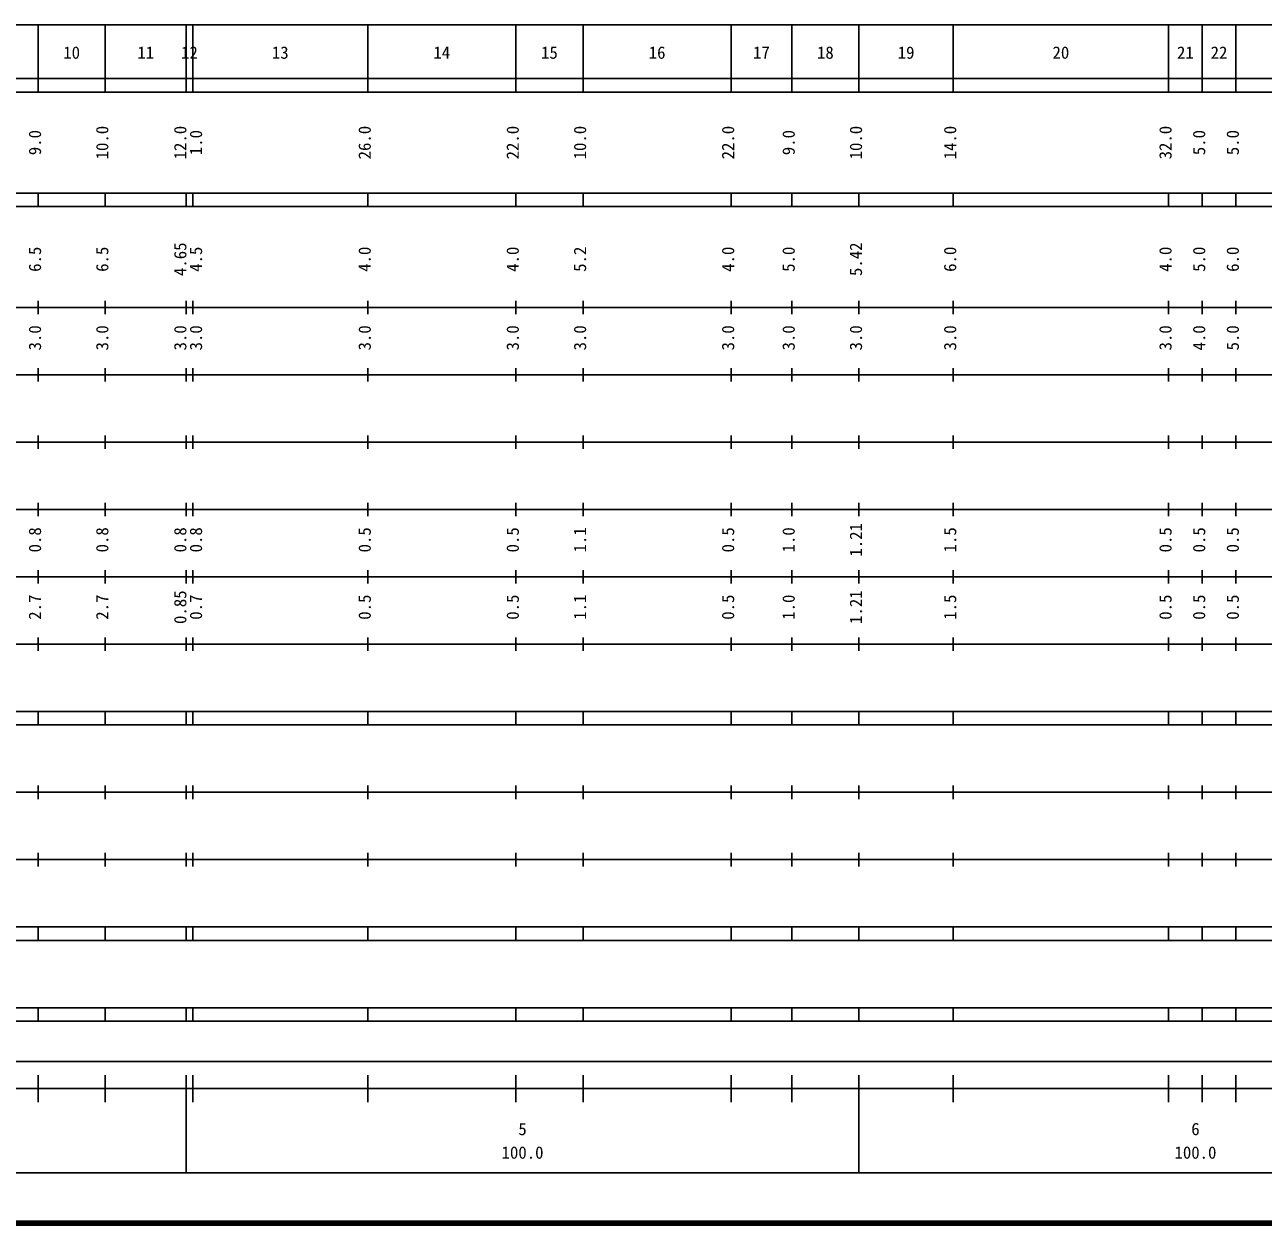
# Model space of a CAD drawing. Units: millimetres on the paper, enlarged 1000 times. Extents: x 40000 to 680000, y 20000 to 380000.
# Drawn here: x 244031 to 428070, y 20000 to 198000 of the extents above; entities that cross this region are included whole.
import ezdxf
from ezdxf.enums import TextEntityAlignment as Align

# ---------------------------------------------------------------- set-up
doc = ezdxf.new("R2010")
doc.units = ezdxf.units.MM
doc.header["$LTSCALE"] = 1000
doc.layers.add('M-TTL', color=2, linetype='Continuous', lineweight=140)
doc.layers.add('M-TTL-BAND', color=7, linetype='Continuous', lineweight=25)
doc.styles.add('ＭＳ ゴシック', font='')
doc.styles.get('ＭＳ ゴシック').set_extended_font_data('MS Gothic')

msp = doc.modelspace()

# ---------------------------------------------------------------- linework, layer by layer
at = {"layer": 'M-TTL'}
msp.add_line((40000, 20000), (680000, 20000), dxfattribs=at)
at = {"layer": 'M-TTL-BAND'}
for p, q in [((68000, 198000), (579000, 198000)), ((246000, 188000), (246000, 198000)), ((256000, 188000), (256000, 198000)), ((268000, 188000), (268000, 198000)), ((269000, 188000), (269000, 198000)), ((295000, 188000), (295000, 198000)), ((317000, 188000), (317000, 198000)), ((327000, 188000), (327000, 198000)), ((349000, 188000), (349000, 198000)), ((358000, 188000), (358000, 198000)), ((368000, 188000), (368000, 198000)), ((382000, 188000), (382000, 198000)), ((414000, 188000), (414000, 198000)), ((419000, 188000), (419000, 198000)), ((424000, 188000), (424000, 198000)), ((40000, 190000), (579000, 190000)), ((40000, 188000), (579000, 188000)), ((40000, 173000), (579000, 173000)), ((246000, 171000), (246000, 173000)), ((256000, 171000), (256000, 173000)), ((268000, 171000), (268000, 173000)), ((269000, 171000), (269000, 173000)), ((295000, 171000), (295000, 173000)), ((317000, 171000), (317000, 173000)), ((327000, 171000), (327000, 173000)), ((349000, 171000), (349000, 173000)), ((358000, 171000), (358000, 173000)), ((368000, 171000), (368000, 173000)), ((382000, 171000), (382000, 173000)), ((414000, 171000), (414000, 173000)), ((419000, 171000), (419000, 173000)), ((424000, 171000), (424000, 173000)), ((40000, 171000), (579000, 171000)), ((246000, 155000), (246000, 157000)), ((256000, 155000), (256000, 157000)), ((268000, 155000), (268000, 157000)), ((269000, 155000), (269000, 157000)), ((295000, 155000), (295000, 157000)), ((317000, 155000), (317000, 157000)), ((327000, 155000), (327000, 157000)), ((349000, 155000), (349000, 157000)), ((358000, 155000), (358000, 157000)), ((368000, 155000), (368000, 157000)), ((382000, 155000), (382000, 157000)), ((414000, 155000), (414000, 157000)), ((419000, 155000), (419000, 157000)), ((424000, 155000), (424000, 157000)), ((40000, 156000), (579000, 156000)), ((46000, 146000), (579000, 146000)), ((246000, 145000), (246000, 147000)), ((256000, 145000), (256000, 147000)), ((268000, 145000), (268000, 147000)), ((269000, 145000), (269000, 147000)), ((295000, 145000), (295000, 147000)), ((317000, 145000), (317000, 147000)), ((327000, 145000), (327000, 147000)), ((349000, 145000), (349000, 147000)), ((358000, 145000), (358000, 147000)), ((368000, 145000), (368000, 147000)), ((382000, 145000), (382000, 147000)), ((414000, 145000), (414000, 147000)), ((419000, 145000), (419000, 147000)), ((424000, 145000), (424000, 147000)), ((246000, 135000), (246000, 137000)), ((256000, 135000), (256000, 137000)), ((268000, 135000), (268000, 137000)), ((269000, 135000), (269000, 137000)), ((295000, 135000), (295000, 137000)), ((317000, 135000), (317000, 137000)), ((327000, 135000), (327000, 137000)), ((349000, 135000), (349000, 137000)), ((358000, 135000), (358000, 137000)), ((368000, 135000), (368000, 137000)), ((382000, 135000), (382000, 137000)), ((414000, 135000), (414000, 137000)), ((419000, 135000), (419000, 137000)), ((424000, 135000), (424000, 137000)), ((52000, 136000), (579000, 136000)), ((246000, 125000), (246000, 127000)), ((256000, 125000), (256000, 127000)), ((268000, 125000), (268000, 127000)), ((269000, 125000), (269000, 127000)), ((295000, 125000), (295000, 127000)), ((317000, 125000), (317000, 127000)), ((327000, 125000), (327000, 127000)), ((349000, 125000), (349000, 127000)), ((358000, 125000), (358000, 127000)), ((368000, 125000), (368000, 127000)), ((382000, 125000), (382000, 127000)), ((414000, 125000), (414000, 127000)), ((419000, 125000), (419000, 127000)), ((424000, 125000), (424000, 127000)), ((46000, 126000), (579000, 126000)), ((52000, 116000), (579000, 116000)), ((246000, 115000), (246000, 117000)), ((256000, 115000), (256000, 117000)), ((268000, 115000), (268000, 117000)), ((269000, 115000), (269000, 117000)), ((295000, 115000), (295000, 117000)), ((317000, 115000), (317000, 117000)), ((327000, 115000), (327000, 117000)), ((349000, 115000), (349000, 117000)), ((358000, 115000), (358000, 117000)), ((368000, 115000), (368000, 117000)), ((382000, 115000), (382000, 117000)), ((414000, 115000), (414000, 117000)), ((419000, 115000), (419000, 117000)), ((424000, 115000), (424000, 117000)), ((246000, 105000), (246000, 107000)), ((256000, 105000), (256000, 107000)), ((268000, 105000), (268000, 107000)), ((269000, 105000), (269000, 107000)), ((295000, 105000), (295000, 107000)), ((317000, 105000), (317000, 107000)), ((327000, 105000), (327000, 107000)), ((349000, 105000), (349000, 107000)), ((358000, 105000), (358000, 107000)), ((368000, 105000), (368000, 107000)), ((382000, 105000), (382000, 107000)), ((414000, 105000), (414000, 107000)), ((419000, 105000), (419000, 107000)), ((424000, 105000), (424000, 107000)), ((46000, 106000), (579000, 106000)), ((40000, 96000), (579000, 96000)), ((246000, 94000), (246000, 96000)), ((256000, 94000), (256000, 96000)), ((268000, 94000), (268000, 96000)), ((269000, 94000), (269000, 96000)), ((295000, 94000), (295000, 96000)), ((317000, 94000), (317000, 96000)), ((327000, 94000), (327000, 96000)), ((349000, 94000), (349000, 96000)), ((358000, 94000), (358000, 96000)), ((368000, 94000), (368000, 96000)), ((382000, 94000), (382000, 96000)), ((414000, 94000), (414000, 96000)), ((419000, 94000), (419000, 96000)), ((424000, 94000), (424000, 96000)), ((40000, 94000), (579000, 94000)), ((246000, 83000), (246000, 85000)), ((256000, 83000), (256000, 85000)), ((268000, 83000), (268000, 85000)), ((269000, 83000), (269000, 85000)), ((295000, 83000), (295000, 85000)), ((317000, 83000), (317000, 85000)), ((327000, 83000), (327000, 85000)), ((349000, 83000), (349000, 85000)), ((358000, 83000), (358000, 85000)), ((368000, 83000), (368000, 85000)), ((382000, 83000), (382000, 85000)), ((414000, 83000), (414000, 85000)), ((419000, 83000), (419000, 85000)), ((424000, 83000), (424000, 85000)), ((49000, 84000), (579000, 84000)), ((40000, 74000), (579000, 74000)), ((246000, 73000), (246000, 75000)), ((256000, 73000), (256000, 75000)), ((268000, 73000), (268000, 75000)), ((269000, 73000), (269000, 75000)), ((295000, 73000), (295000, 75000)), ((317000, 73000), (317000, 75000)), ((327000, 73000), (327000, 75000)), ((349000, 73000), (349000, 75000)), ((358000, 73000), (358000, 75000)), ((368000, 73000), (368000, 75000)), ((382000, 73000), (382000, 75000)), ((414000, 73000), (414000, 75000)), ((419000, 73000), (419000, 75000)), ((424000, 73000), (424000, 75000)), ((40000, 64000), (579000, 64000)), ((246000, 62000), (246000, 64000)), ((256000, 62000), (256000, 64000)), ((268000, 62000), (268000, 64000)), ((269000, 62000), (269000, 64000)), ((295000, 62000), (295000, 64000)), ((317000, 62000), (317000, 64000)), ((327000, 62000), (327000, 64000)), ((349000, 62000), (349000, 64000)), ((358000, 62000), (358000, 64000)), ((368000, 62000), (368000, 64000)), ((382000, 62000), (382000, 64000)), ((414000, 62000), (414000, 64000)), ((419000, 62000), (419000, 64000)), ((424000, 62000), (424000, 64000)), ((40000, 62000), (579000, 62000)), ((40000, 52000), (579000, 52000)), ((246000, 50000), (246000, 52000)), ((256000, 50000), (256000, 52000)), ((268000, 50000), (268000, 52000)), ((269000, 50000), (269000, 52000)), ((295000, 50000), (295000, 52000)), ((317000, 50000), (317000, 52000)), ((327000, 50000), (327000, 52000)), ((349000, 50000), (349000, 52000)), ((358000, 50000), (358000, 52000)), ((368000, 50000), (368000, 52000)), ((382000, 50000), (382000, 52000)), ((414000, 50000), (414000, 52000)), ((419000, 50000), (419000, 52000)), ((424000, 50000), (424000, 52000)), ((40000, 50000), (579000, 50000)), ((71000, 44000), (563000, 44000)), ((246000, 38000), (246000, 42000)), ((256000, 38000), (256000, 42000)), ((268000, 27500), (268000, 42000)), ((269000, 38000), (269000, 42000)), ((295000, 38000), (295000, 42000)), ((317000, 38000), (317000, 42000)), ((327000, 38000), (327000, 42000)), ((349000, 38000), (349000, 42000)), ((358000, 38000), (358000, 42000)), ((368000, 27500), (368000, 42000)), ((382000, 38000), (382000, 42000)), ((414000, 38000), (414000, 42000)), ((419000, 38000), (419000, 42000)), ((424000, 38000), (424000, 42000)), ((40000, 40000), (579000, 40000)), ((68000, 27500), (579000, 27500))]:
    msp.add_line(p, q, dxfattribs=at)

# ---------------------------------------------------------------- texts
at = {"layer": 'M-TTL-BAND', "style": 'ＭＳ ゴシック'}
for s, p in [('10', (251000, 192405)), ('11', (262000, 192405)), ('12', (268500, 192405)), ('13', (282000, 192405)), ('14', (306000, 192405)), ('15', (322000, 192405)), ('16', (338000, 192405)), ('17', (353500, 192405)), ('18', (363000, 192405)), ('19', (375000, 192405)), ('20', (398000, 192405)), ('21', (416500, 192405)), ('22', (421500, 192405)), ('5', (318000, 32523)), ('6', (418000, 32523)), ('100.0', (318000, 29033)), ('100.0', (418000, 29033))]:
    msp.add_text(s, height=1833, dxfattribs=at).set_placement(p, align=Align.BOTTOM_CENTER)
for s, p in [('9.0', (247000, 180500)), ('10.0', (257000, 180500)), ('12.0', (268593, 180500)), ('1.0', (270928, 180500)), ('26.0', (296000, 180500)), ('22.0', (318000, 180500)), ('10.0', (328000, 180500)), ('22.0', (350000, 180500)), ('9.0', (359000, 180500)), ('10.0', (369000, 180500)), ('14.0', (383000, 180500)), ('32.0', (415000, 180500)), ('5.0', (420000, 180500)), ('5.0', (425000, 180500)), ('6.5', (247000, 163174)), ('6.5', (257000, 163174)), ('4.65', (268593, 163174)), ('4.5', (270928, 163174)), ('4.0', (296000, 163174)), ('4.0', (318000, 163174)), ('5.2', (328000, 163174)), ('4.0', (350000, 163174)), ('5.0', (359000, 163174)), ('5.42', (369000, 163174)), ('6.0', (383000, 163174)), ('4.0', (415000, 163174)), ('5.0', (420000, 163174)), ('6.0', (425000, 163174)), ('3.0', (247000, 151500)), ('3.0', (257000, 151500)), ('3.0', (268593, 151500)), ('3.0', (270928, 151500)), ('3.0', (296000, 151500)), ('3.0', (318000, 151500)), ('3.0', (328000, 151500)), ('3.0', (350000, 151500)), ('3.0', (359000, 151500)), ('3.0', (369000, 151500)), ('3.0', (383000, 151500)), ('3.0', (415000, 151500)), ('4.0', (420000, 151500)), ('5.0', (425000, 151500)), ('1.21', (369000, 121500)), ('0.8', (247000, 121500)), ('0.8', (257000, 121500)), ('0.8', (268593, 121500)), ('0.8', (270928, 121500)), ('0.5', (296000, 121500)), ('0.5', (318000, 121500)), ('1.1', (328000, 121500)), ('0.5', (350000, 121500)), ('1.0', (359000, 121500)), ('1.5', (383000, 121500)), ('0.5', (415000, 121500)), ('0.5', (420000, 121500)), ('0.5', (425000, 121500)), ('2.7', (247000, 111500)), ('2.7', (257000, 111500)), ('0.85', (268593, 111500)), ('0.7', (270928, 111500)), ('0.5', (296000, 111500)), ('0.5', (318000, 111500)), ('1.1', (328000, 111500)), ('0.5', (350000, 111500)), ('1.0', (359000, 111500)), ('1.21', (369000, 111500)), ('1.5', (383000, 111500)), ('0.5', (415000, 111500)), ('0.5', (420000, 111500)), ('0.5', (425000, 111500))]:
    msp.add_text(s, height=1833, rotation=90, dxfattribs=at).set_placement(p, align=Align.BOTTOM_CENTER)

doc.saveas('drawing.dxf')
